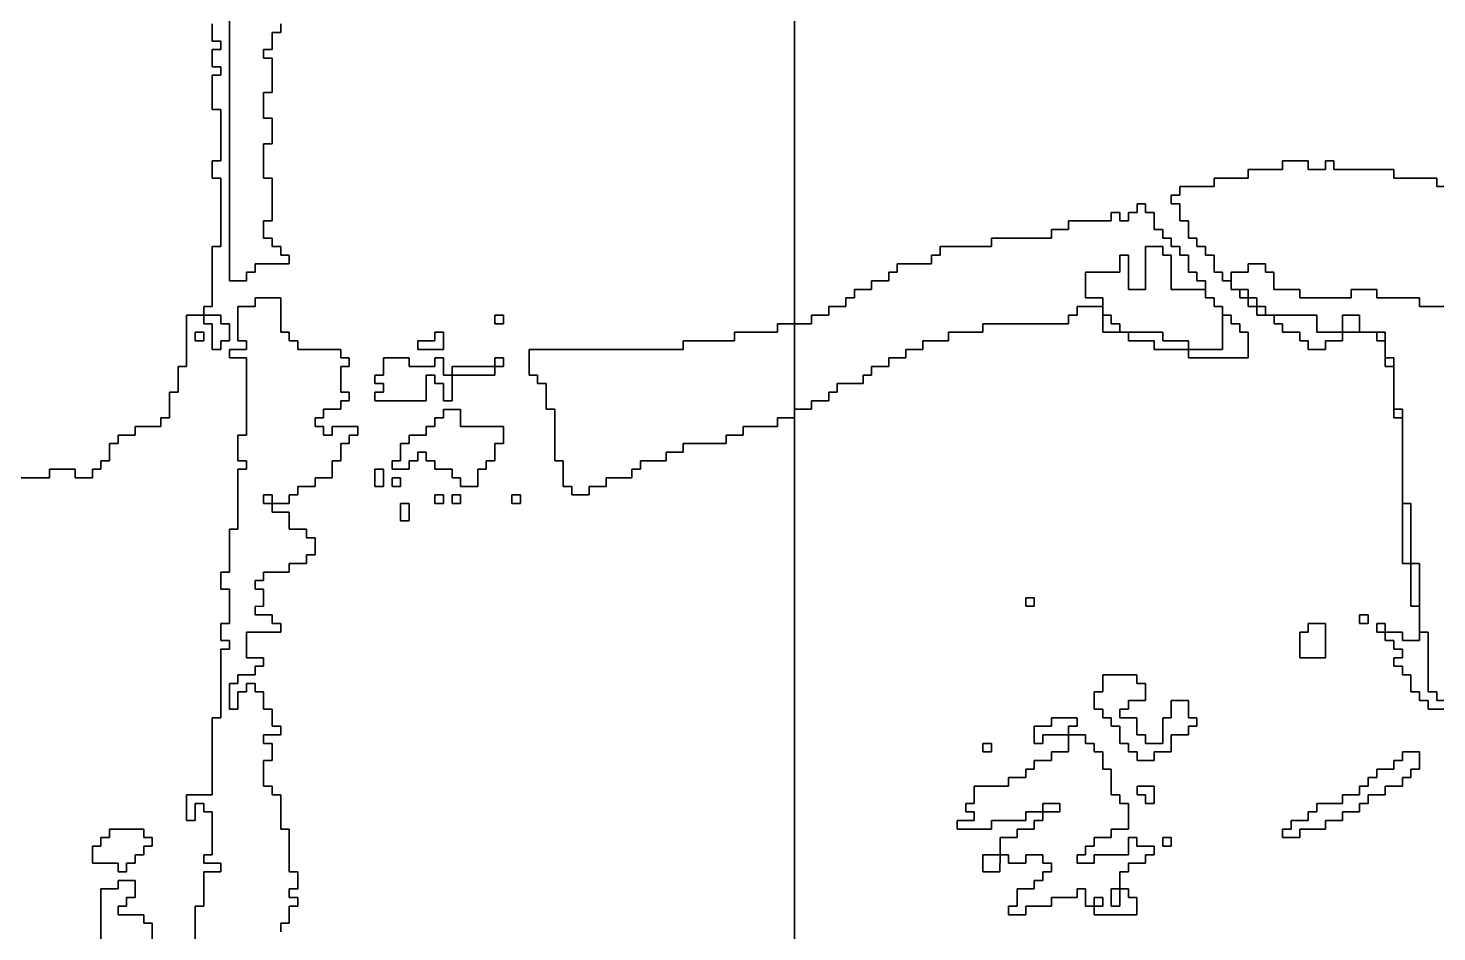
# Model space of a CAD drawing. Header units: metres. Extents: x 553506 to 563855, y 142925 to 150243.
# Drawn here: x 555821 to 556150, y 145394 to 145605 of the extents above; entities that cross this region are included whole.
import ezdxf

# ---------------------------------------------------------------- set-up
doc = ezdxf.new("R2010")
doc.units = ezdxf.units.M
doc.layers.add('C-FLOOD_ZONE_3', color=150, linetype='Continuous')

msp = doc.modelspace()

# ---------------------------------------------------------------- linework, layer by layer
at = {"layer": 'C-FLOOD_ZONE_3'}
for points in [[(556000, 145699.999), (556000, 145548), (556000, 145538), (556000, 145535.999), (555998, 145535.999), (555996.001, 145535.999), (555996.0006, 145533.9994), (555990, 145533.999), (555988, 145533.999), (555986.001, 145533.999), (555986.0006, 145531.9994), (555982, 145531.999), (555980, 145531.999), (555974.001, 145531.999), (555974.0006, 145529.9994), (555968, 145529.999), (555962, 145529.999), (555956, 145529.999), (555952, 145529.999), (555946, 145529.999), (555938.001, 145529.999), (555938.001, 145524.001), (555940.0006, 145524.0006), (555940.001, 145522.001), (555942.0006, 145522.0006), (555942.001, 145516.001), (555944.0006, 145516.0006), (555944.001, 145514), (555944.001, 145508), (555944.001, 145504.001), (555946.0006, 145504.0006), (555946.001, 145502), (555946.001, 145500), (555946.001, 145498.001), (555948.0006, 145498.0006), (555948.001, 145496.001), (555951.999, 145496.001), (555951.9994, 145498.0006), (555955.999, 145498.001), (555955.9994, 145500.0006), (555960, 145500.001), (555961.999, 145500.001), (555961.9994, 145502.0006), (555963.999, 145502.001), (555963.9994, 145504.0006), (555966, 145504.001), (555969.999, 145504.001), (555969.9994, 145506.0006), (555972, 145506.001), (555973.999, 145506.001), (555973.9994, 145508.0006), (555978, 145508.001), (555980, 145508.001), (555983.999, 145508.001), (555983.9994, 145510.0006), (555986, 145510.001), (555987.999, 145510.001), (555987.9994, 145512.0006), (555992, 145512.001), (555995.999, 145512.001), (555995.9994, 145514.0006), (555998, 145514.001), (555999.9998, 145514.0003), (556000, 145511.999), (556000, 145510.001), (556000, 145507.999), (556000, 145504), (556000, 145502.001), (556000, 145499.999), (556000, 145498.001), (556000, 145495.999), (556000, 145482.001), (556000, 145477.999), (556000, 145472.001), (556000, 145469.999), (556000, 145468.001), (556000, 145465.999), (556000, 145421.999), (556000, 145404), (555999.9995, 145379.9995)], [(556000, 145380), (556000, 145400), (556000, 145402), (556000, 145404), (556000, 145421.999), (556000, 145465.999), (556000, 145468.001), (556000, 145469.999), (556000, 145472.001), (556000, 145477.999), (556000, 145482.001), (556000, 145495.999), (556000, 145498.001), (556000, 145499.999), (556000, 145502.001), (556000, 145504), (556000, 145507.999), (556000, 145510.001), (556000, 145511.999), (556000, 145514), (556000, 145516.001), (556002, 145516.001), (556003.999, 145516.001), (556003.9994, 145518.0006), (556006, 145518.001), (556007.999, 145518.001), (556007.9994, 145520.0006), (556009.999, 145520.001), (556009.9994, 145522.0006), (556012, 145522.001), (556014, 145522.001), (556015.999, 145522.001), (556015.9994, 145524.0006), (556017.999, 145524.001), (556017.9994, 145526.0006), (556020, 145526.001), (556021.999, 145526.001), (556021.9994, 145528.0006), (556025.999, 145528.001), (556025.9994, 145530.0006), (556029.999, 145530.001), (556029.9994, 145532.0006), (556032, 145532.001), (556035.999, 145532.001), (556035.9994, 145534.0006), (556040, 145534.001), (556043.999, 145534.001), (556043.9994, 145536.0006), (556048, 145536.001), (556050, 145536.001), (556060, 145536.001), (556063.999, 145536.001), (556063.9994, 145538.0006), (556065.999, 145538.001), (556065.9994, 145540.0006), (556072, 145540.001), (556072, 145536.001), (556072.0003, 145534.0003), (556076.001, 145534), (556078.001, 145534), (556078.001, 145532.001), (556082, 145532.001), (556084.0006, 145532.0006), (556084.001, 145530.001), (556090, 145530.001), (556092.0003, 145530.0003), (556092.001, 145528.001), (556100, 145528.001), (556104, 145528.001), (556105.999, 145528.001), (556105.999, 145533.999), (556103.9994, 145533.9994), (556103.999, 145535.999), (556101.9994, 145535.9994), (556101.999, 145537.999), (556100, 145537.999), (556099.9997, 145539.9997), (556098, 145540), (556097.9997, 145541.9997), (556096, 145542), (556095.9997, 145543.9997), (556095.999, 145545.999), (556093.9994, 145545.9994), (556093.999, 145547.999), (556091.9994, 145547.9994), (556091.999, 145550), (556091.999, 145551.999), (556089.9994, 145551.9994), (556089.999, 145553.999), (556087.9994, 145553.9994), (556087.999, 145555.999), (556085.9994, 145555.9994), (556085.999, 145557.999), (556083.9994, 145557.9994), (556083.999, 145560), (556083.999, 145561.999), (556081.9994, 145561.9994), (556081.999, 145563.999), (556080.001, 145563.999), (556080.0006, 145561.9994), (556078.001, 145561.999), (556078.0006, 145559.9994), (556075.9994, 145559.9994), (556075.999, 145561.999), (556074.001, 145561.999), (556074.0006, 145559.9994), (556064.001, 145559.999), (556064.0006, 145557.9994), (556062, 145557.999), (556060.001, 145557.999), (556060.0006, 145555.9994), (556050, 145555.999), (556046.001, 145555.999), (556046.0006, 145553.9994), (556034.001, 145553.999), (556034.0006, 145551.9994), (556032.001, 145551.999), (556032.0006, 145549.9994), (556024.001, 145549.999), (556024.0006, 145547.9994), (556022.001, 145547.999), (556022.0006, 145545.9994), (556018.001, 145545.999), (556018.0006, 145543.9994), (556014.001, 145543.999), (556014.0006, 145541.9994), (556012.001, 145541.999), (556012.0006, 145539.9994), (556008.001, 145539.999), (556008.0006, 145537.9994), (556006, 145537.999), (556004.001, 145537.999), (556004.0006, 145535.9994), (556000, 145535.999), (556000, 145538), (556000, 145548), (556000, 145699.999)], [(555879.999, 145605.999), (555879.999, 145604.001), (555877.9994, 145604.0006), (555877.999, 145600.001), (555875.9994, 145600.0006), (555875.9994, 145597.9994), (555877.999, 145597.999), (555877.999, 145594), (555877.999, 145590.001), (555875.9994, 145590.0006), (555875.9994, 145583.9994), (555877.999, 145583.999), (555877.999, 145578.001), (555875.9994, 145578.0006), (555875.9994, 145569.9994), (555877.999, 145569.999), (555877.999, 145568), (555877.999, 145566), (555877.999, 145564), (555877.999, 145560.001), (555875.9994, 145560.0006), (555875.9994, 145555.9994), (555877.999, 145555.999), (555877.9994, 145553.9994), (555879.999, 145553.999), (555879.9994, 145551.9994), (555881.999, 145551.999), (555881.999, 145550.001), (555873.9994, 145550.0006), (555873.999, 145548.001), (555871.9994, 145548.0006), (555871.999, 145546.001), (555868.001, 145546.001), (555868.001, 145552), (555868.001, 145594), (555868.001, 145600), (555868.001, 145602), (555868.001, 145604), (555868.001, 145612)], [(555868.001, 145612), (555868.001, 145604), (555868.001, 145602), (555868.001, 145600), (555868.001, 145594), (555868.001, 145552), (555868.001, 145546.001), (555871.999, 145546.001), (555871.9994, 145548.0006), (555873.999, 145548.001), (555873.9994, 145550.0006), (555881.999, 145550.001), (555881.999, 145551.999), (555879.9994, 145551.9994), (555879.999, 145553.999), (555877.9994, 145553.9994), (555877.999, 145555.999), (555875.9994, 145555.9994), (555875.9994, 145560.0006), (555877.999, 145560.001), (555877.999, 145564), (555877.999, 145566), (555877.999, 145568), (555877.999, 145569.999), (555875.9994, 145569.9994), (555875.9994, 145578.0006), (555877.999, 145578.001), (555877.999, 145583.999), (555875.9994, 145583.9994), (555875.9994, 145590.0006), (555877.999, 145590.001), (555877.999, 145594), (555877.999, 145597.999), (555875.9994, 145597.9994), (555875.9994, 145600.0006), (555877.999, 145600.001), (555877.9994, 145604.0006), (555879.999, 145604.001), (555879.999, 145605.999)], [(555863.9994, 145606.0006), (555863.9994, 145601.9994), (555865.999, 145601.999), (555865.999, 145600.001), (555863.9994, 145600.0006), (555863.9994, 145595.9994), (555865.999, 145595.999), (555865.999, 145594.001), (555863.9994, 145594.0006), (555863.999, 145590), (555863.9994, 145585.9994), (555865.999, 145585.999), (555865.999, 145580), (555865.999, 145574.001), (555863.9994, 145574.0006), (555863.9994, 145569.9994), (555865.999, 145569.999), (555865.999, 145554.001), (555863.9994, 145554.0006), (555863.999, 145550), (555863.999, 145542), (555863.999, 145540.001), (555861.9994, 145540.0006), (555862, 145538), (555857.9994, 145538.0006), (555857.999, 145530), (555857.999, 145528), (555857.999, 145526.001), (555855.9994, 145526.0006), (555855.999, 145520.001), (555853.9994, 145520.0006), (555853.999, 145518), (555853.999, 145514.001), (555851.9994, 145514.0006), (555851.999, 145512.001), (555845.9994, 145512.0006), (555845.999, 145510.001), (555841.9994, 145510.0006), (555841.999, 145508.001), (555839.9994, 145508.0006), (555839.999, 145504.001), (555837.9994, 145504.0006), (555837.999, 145502.001), (555835.9994, 145502.0006), (555835.999, 145500.001), (555832.001, 145500.001), (555832.0006, 145502.0006), (555825.9994, 145502.0006), (555825.999, 145500.001), (555817.9994, 145500.0006)], [(555817.9994, 145500.0006), (555825.999, 145500.001), (555825.9994, 145502.0006), (555832.0006, 145502.0006), (555832.001, 145500.001), (555835.999, 145500.001), (555835.9994, 145502.0006), (555837.999, 145502.001), (555837.9994, 145504.0006), (555839.999, 145504.001), (555839.9994, 145508.0006), (555841.999, 145508.001), (555841.9994, 145510.0006), (555845.999, 145510.001), (555845.9994, 145512.0006), (555851.999, 145512.001), (555851.9994, 145514.0006), (555853.999, 145514.001), (555853.999, 145518), (555853.9994, 145520.0006), (555855.999, 145520.001), (555855.9994, 145526.0006), (555857.999, 145526.001), (555857.999, 145528), (555857.999, 145530), (555857.9994, 145538.0006), (555862, 145538), (555861.9994, 145540.0006), (555863.999, 145540.001), (555863.999, 145542), (555863.999, 145550), (555863.9994, 145554.0006), (555865.999, 145554.001), (555865.999, 145569.999), (555863.9994, 145569.9994), (555863.9994, 145574.0006), (555865.999, 145574.001), (555865.999, 145580), (555865.999, 145585.999), (555863.9994, 145585.9994), (555863.999, 145590), (555863.9994, 145594.0006), (555865.999, 145594.001), (555865.999, 145595.999), (555863.9994, 145595.9994), (555863.9994, 145600.0006), (555865.999, 145600.001), (555865.999, 145601.999), (555863.9994, 145601.9994), (555863.9994, 145606.0006)], [(556152, 145540), (556146, 145540), (556146, 145542), (556136, 145542), (556136, 145544), (556130, 145544), (556130, 145542), (556118, 145542), (556118, 145544), (556112, 145544), (556112, 145548), (556110, 145548), (556110, 145550), (556106, 145550), (556106, 145548), (556102, 145548), (556102, 145546.001), (556100.001, 145546.001), (556100.0006, 145548.0006), (556098.001, 145548.001), (556098.001, 145550), (556098.0006, 145552.0006), (556096.001, 145552.001), (556096.0006, 145554.0006), (556094.001, 145554.001), (556094.0006, 145556.0006), (556092.001, 145556.001), (556092.001, 145558), (556092.0006, 145560.0006), (556090.001, 145560.001), (556090.001, 145562), (556090.0006, 145564.0006), (556088.001, 145564.001), (556088.001, 145565.999), (556090.0006, 145565.9994), (556090.001, 145567.999), (556092, 145567.999), (556098.0006, 145567.9994), (556098.001, 145569.999), (556100, 145569.999), (556106.0006, 145569.9994), (556106.001, 145571.999), (556108, 145571.999), (556114.0006, 145571.9994), (556114.001, 145573.999), (556119.999, 145573.999), (556119.9994, 145571.9994), (556124.0006, 145571.9994), (556124.001, 145573.999), (556125.999, 145573.999), (556125.9994, 145571.9994), (556139.999, 145571.999), (556139.9994, 145569.9994), (556146, 145569.999), (556149.999, 145569.999), (556149.9994, 145567.9994), (556157.999, 145567.999)], [(556157.999, 145567.999), (556149.9994, 145567.9994), (556149.999, 145569.999), (556146, 145569.999), (556139.9994, 145569.9994), (556139.999, 145571.999), (556125.9994, 145571.9994), (556125.999, 145573.999), (556124.001, 145573.999), (556124.0006, 145571.9994), (556119.9994, 145571.9994), (556119.999, 145573.999), (556114.001, 145573.999), (556114.0006, 145571.9994), (556108, 145571.999), (556106.001, 145571.999), (556106.0006, 145569.9994), (556100, 145569.999), (556098.001, 145569.999), (556098.0006, 145567.9994), (556092, 145567.999), (556090.001, 145567.999), (556090.0006, 145565.9994), (556088.001, 145565.999), (556088.001, 145564.001), (556090.0006, 145564.0006), (556090.001, 145562), (556090.001, 145560.001), (556092.0006, 145560.0006), (556092.001, 145558), (556092.001, 145556.001), (556094.0006, 145556.0006), (556094.001, 145554.001), (556096.0006, 145554.0006), (556096.001, 145552.001), (556098.0006, 145552.0006), (556098.001, 145550), (556098.001, 145548.001), (556100.0006, 145548.0006), (556100.001, 145546.001), (556102, 145546.001), (556102.0003, 145544.0003), (556104.001, 145544), (556104.001, 145542.001), (556106.0003, 145542.0003), (556106.001, 145540.001), (556108.0003, 145540.0003), (556108.001, 145538.001), (556110.0003, 145538.0003), (556112.001, 145538), (556112.001, 145536.001), (556114.0006, 145536.0006), (556114.001, 145534.001), (556116, 145534.001), (556118.0006, 145534.0006), (556118.001, 145532.001), (556120.0006, 145532.0006), (556120.001, 145530.001), (556122, 145530.001), (556123.999, 145530.001), (556123.9994, 145532.0006), (556126, 145532.001), (556127.999, 145532.001), (556127.9997, 145534.0003), (556132, 145534.0005), (556136.001, 145534), (556136.001, 145532.001), (556138, 145532.0005), (556138.0005, 145528), (556138.001, 145526.001), (556140, 145526.001), (556140, 145524.001), (556140, 145520), (556140, 145516.001), (556140.0005, 145514), (556142, 145514), (556142, 145508.001), (556142, 145505.999), (556142, 145504.0005), (556142, 145502), (556142, 145496), (556142, 145494), (556142.0005, 145480), (556144.0005, 145480), (556144.001, 145470.001), (556146, 145470.001), (556146.0005, 145464), (556146.0006, 145461.9994), (556141.9994, 145461.9994), (556141.999, 145463.999), (556138, 145464), (556138.001, 145462.001), (556140.0006, 145462.0006), (556140.001, 145460.001), (556142.0006, 145460.0006), (556142.0006, 145457.9994), (556140.001, 145457.999), (556140.001, 145456.001), (556142.0006, 145456.0006), (556142.001, 145454.001), (556144.0006, 145454.0006), (556144.001, 145452), (556144.001, 145450.001), (556146.0006, 145450.0006), (556146.001, 145448.001), (556148.0006, 145448.0006), (556148.001, 145446.001), (556150, 145446.001), (556155.999, 145446.001)], [(556155.9994, 145448.0006), (556150, 145448), (556150, 145450), (556148, 145450), (556148, 145464), (556146.001, 145464), (556146.0006, 145470.0006), (556146, 145480), (556144.001, 145480), (556144.001, 145486), (556144.001, 145490), (556144.001, 145492), (556144.0006, 145494.0006), (556142.001, 145494.001), (556142.001, 145496), (556142.001, 145502), (556142.001, 145504), (556142.001, 145506), (556142.001, 145508), (556142.0006, 145516.0006), (556140.001, 145516.001), (556140.001, 145520), (556140.001, 145524), (556140.0006, 145526.0006), (556140, 145528), (556138.001, 145528), (556138.0006, 145532.0006), (556138, 145534), (556136.0006, 145534.0006), (556132, 145534.001), (556132, 145538), (556128, 145538), (556127.9994, 145534.0006), (556122, 145534), (556122, 145538), (556118, 145538), (556112.0006, 145538.0006), (556110, 145538.001), (556110, 145540), (556108.0006, 145540.0006), (556108, 145542), (556106.0006, 145542.0006), (556106, 145544), (556104.0006, 145544.0006), (556102.001, 145544.001), (556102.0006, 145546.0006), (556102.0006, 145546.0006), (556102, 145548), (556106, 145548), (556106, 145550), (556110, 145550), (556110, 145548), (556112, 145548), (556112, 145544), (556118, 145544), (556118, 145542), (556130, 145542), (556130, 145544), (556136, 145544), (556136, 145542), (556146, 145542), (556146, 145540), (556152, 145540)], [(555860.0006, 145391.9994), (555860.001, 145399.999), (555862.0006, 145399.9994), (555862.001, 145402), (555862.001, 145407.999), (555866.0006, 145407.9994), (555866.0006, 145410.0006), (555862.001, 145410.001), (555862.001, 145411.999), (555864.0006, 145411.9994), (555864.0006, 145422.0006), (555862.001, 145422.001), (555862.0006, 145424.0006), (555859.9994, 145424.0006), (555859.999, 145420.001), (555858.001, 145420.001), (555858.001, 145425.999), (555864.0006, 145425.9994), (555864.001, 145438), (555864.001, 145443.999), (555866.0006, 145443.9994), (555866.001, 145456), (555866.001, 145459.999), (555868.0006, 145459.9994), (555868.0006, 145462.0006), (555866.001, 145462.001), (555866.001, 145465.999), (555868.0006, 145465.9994), (555868.0006, 145474.0006), (555866.001, 145474.001), (555866.001, 145476), (555866.001, 145477.999), (555868.0006, 145477.9994), (555868.001, 145480), (555868.001, 145484), (555868.001, 145487.999), (555870.0006, 145487.9994), (555870.001, 145492), (555870.001, 145494), (555870.001, 145498), (555870.001, 145501.999), (555872.0006, 145501.9994), (555872.0006, 145504.0006), (555870.001, 145504.001), (555870.001, 145508), (555870.001, 145509.999), (555872.0006, 145509.9994), (555872.001, 145514), (555872.0006, 145528.0006), (555868.001, 145528.001), (555868.001, 145529.999), (555872.0006, 145529.9994), (555872.0006, 145532.0006), (555870.001, 145532.001), (555870.001, 145538), (555870.001, 145539.999), (555872, 145539.999), (555874.0006, 145539.9994), (555874.001, 145541.999), (555879.999, 145541.999), (555879.999, 145540), (555879.9994, 145533.9994), (555881.999, 145533.999), (555881.9994, 145531.9994), (555883.999, 145531.999), (555883.9994, 145529.9994), (555893.999, 145529.999), (555893.9994, 145527.9994), (555895.999, 145527.999), (555895.999, 145526.001), (555893.9994, 145526.0006), (555893.9994, 145519.9994), (555895.999, 145519.999), (555895.999, 145518.001), (555893.9994, 145518.0006), (555893.999, 145516.001), (555889.9994, 145516.0006), (555889.999, 145514.001), (555887.9994, 145514.0006), (555887.9994, 145511.9994), (555889.999, 145511.999), (555889.9994, 145509.9994), (555892.0006, 145509.9994), (555892.001, 145511.999), (555897.999, 145511.999), (555897.999, 145510.001), (555895.9994, 145510.0006), (555895.999, 145508.001), (555893.9994, 145508.0006), (555893.999, 145504.001), (555891.9994, 145504.0006), (555891.999, 145500.001), (555887.9994, 145500.0006), (555887.999, 145498.001), (555886, 145498.001), (555883.9994, 145498.0006), (555883.999, 145496.001), (555881.9994, 145496.0006), (555881.999, 145494.001), (555880, 145494.001), (555878, 145494), (555877.9994, 145491.9994), (555881.999, 145491.999), (555881.9994, 145487.9994), (555885.999, 145487.999), (555885.9994, 145485.9994), (555887.999, 145485.999), (555887.999, 145482.001), (555885.9994, 145482.0006), (555885.999, 145480.001), (555881.9994, 145480.0006), (555881.999, 145478.001), (555878, 145478.001), (555875.9994, 145478.0006), (555875.999, 145476.001), (555873.9994, 145476.0006), (555873.9994, 145473.9994), (555875.999, 145473.999), (555875.999, 145470.001), (555873.9994, 145470.0006), (555873.9994, 145467.9994), (555877.999, 145467.999), (555877.9994, 145465.9994), (555879.999, 145465.999), (555879.999, 145464.001), (555878, 145464.001), (555871.9994, 145464.0006), (555871.9994, 145457.9994), (555875.999, 145457.999), (555875.999, 145456.001), (555873.9994, 145456.0006), (555873.999, 145454.001), (555869.9994, 145454.0006), (555869.999, 145452.001), (555867.9994, 145452.0006), (555867.9994, 145445.9994), (555870.0006, 145445.9994), (555870.001, 145449.999), (555872.0006, 145449.9994), (555872.001, 145451.999), (555873.999, 145451.999), (555873.9994, 145449.9994), (555875.999, 145449.999), (555875.9994, 145445.9994), (555877.999, 145445.999), (555877.9994, 145441.9994), (555879.999, 145441.999), (555879.999, 145440.001), (555875.9994, 145440.0006), (555875.9994, 145437.9994), (555877.999, 145437.999), (555877.999, 145434.001), (555875.9994, 145434.0006), (555875.9994, 145427.9994), (555877.999, 145427.999), (555877.9994, 145425.9994), (555879.999, 145425.999), (555879.9994, 145417.9994), (555881.999, 145417.999), (555881.9994, 145407.9994), (555883.999, 145407.999), (555883.999, 145404.001), (555881.9994, 145404.0006), (555881.9994, 145401.9994), (555883.999, 145401.999), (555883.999, 145400.001), (555881.9994, 145400.0006), (555881.999, 145396.001), (555879.9994, 145396.0006), (555879.9994, 145393.9994)], [(555879.9994, 145393.9994), (555879.9994, 145396.0006), (555881.999, 145396.001), (555881.9994, 145400.0006), (555883.999, 145400.001), (555883.999, 145401.999), (555881.9994, 145401.9994), (555881.9994, 145404.0006), (555883.999, 145404.001), (555883.999, 145407.999), (555881.9994, 145407.9994), (555881.999, 145417.999), (555879.9994, 145417.9994), (555879.999, 145425.999), (555877.9994, 145425.9994), (555877.999, 145427.999), (555875.9994, 145427.9994), (555875.9994, 145434.0006), (555877.999, 145434.001), (555877.999, 145437.999), (555875.9994, 145437.9994), (555875.9994, 145440.0006), (555879.999, 145440.001), (555879.999, 145441.999), (555877.9994, 145441.9994), (555877.999, 145445.999), (555875.9994, 145445.9994), (555875.999, 145449.999), (555873.9994, 145449.9994), (555873.999, 145451.999), (555872.001, 145451.999), (555872.0006, 145449.9994), (555870.001, 145449.999), (555870.0006, 145445.9994), (555867.9994, 145445.9994), (555867.9994, 145452.0006), (555869.999, 145452.001), (555869.9994, 145454.0006), (555873.999, 145454.001), (555873.9994, 145456.0006), (555875.999, 145456.001), (555875.999, 145457.999), (555871.9994, 145457.9994), (555871.9994, 145464.0006), (555878, 145464.001), (555879.999, 145464.001), (555879.999, 145465.999), (555877.9994, 145465.9994), (555877.999, 145467.999), (555873.9994, 145467.9994), (555873.9994, 145470.0006), (555875.999, 145470.001), (555875.999, 145473.999), (555873.9994, 145473.9994), (555873.9994, 145476.0006), (555875.999, 145476.001), (555875.9994, 145478.0006), (555878, 145478.001), (555881.999, 145478.001), (555881.9994, 145480.0006), (555885.999, 145480.001), (555885.9994, 145482.0006), (555887.999, 145482.001), (555887.999, 145485.999), (555885.9994, 145485.9994), (555885.999, 145487.999), (555881.9994, 145487.9994), (555881.999, 145491.999), (555877.9994, 145491.9994), (555878, 145494), (555880, 145494.001), (555881.999, 145494.001), (555881.9994, 145496.0006), (555883.999, 145496.001), (555883.9994, 145498.0006), (555886, 145498.001), (555887.999, 145498.001), (555887.9994, 145500.0006), (555891.999, 145500.001), (555891.9994, 145504.0006), (555893.999, 145504.001), (555893.9994, 145508.0006), (555895.999, 145508.001), (555895.9994, 145510.0006), (555897.999, 145510.001), (555897.999, 145511.999), (555892.001, 145511.999), (555892.0006, 145509.9994), (555889.9994, 145509.9994), (555889.999, 145511.999), (555887.9994, 145511.9994), (555887.9994, 145514.0006), (555889.999, 145514.001), (555889.9994, 145516.0006), (555893.999, 145516.001), (555893.9994, 145518.0006), (555895.999, 145518.001), (555895.999, 145519.999), (555893.9994, 145519.9994), (555893.9994, 145526.0006), (555895.999, 145526.001), (555895.999, 145527.999), (555893.9994, 145527.9994), (555893.999, 145529.999), (555883.9994, 145529.9994), (555883.999, 145531.999), (555881.9994, 145531.9994), (555881.999, 145533.999), (555879.9994, 145533.9994), (555879.999, 145540), (555879.999, 145541.999), (555874.001, 145541.999), (555874.0006, 145539.9994), (555872, 145539.999), (555870.001, 145539.999), (555870.001, 145538), (555870.001, 145532.001), (555872.0006, 145532.0006), (555872.0006, 145529.9994), (555868.001, 145529.999), (555868.001, 145528.001), (555872.0006, 145528.0006), (555872.001, 145514), (555872.0006, 145509.9994), (555870.001, 145509.999), (555870.001, 145508), (555870.001, 145504.001), (555872.0006, 145504.0006), (555872.0006, 145501.9994), (555870.001, 145501.999), (555870.001, 145498), (555870.001, 145494), (555870.001, 145492), (555870.0006, 145487.9994), (555868.001, 145487.999), (555868.001, 145484), (555868.001, 145480), (555868.0006, 145477.9994), (555866.001, 145477.999), (555866.001, 145476), (555866.001, 145474.001), (555868.0006, 145474.0006), (555868.0006, 145465.9994), (555866.001, 145465.999), (555866.001, 145462.001), (555868.0006, 145462.0006), (555868.0006, 145459.9994), (555866.001, 145459.999), (555866.001, 145456), (555866.0006, 145443.9994), (555864.001, 145443.999), (555864.001, 145438), (555864.0006, 145425.9994), (555858.001, 145425.999), (555858.001, 145420.001), (555859.999, 145420.001), (555859.9994, 145424.0006), (555862.0006, 145424.0006), (555862.001, 145422.001), (555864.0006, 145422.0006), (555864.0006, 145411.9994), (555862.001, 145411.999), (555862.001, 145410.001), (555866.0006, 145410.0006), (555866.0006, 145407.9994), (555862.001, 145407.999), (555862.001, 145402), (555862.0006, 145399.9994), (555860.001, 145399.999), (555860.0006, 145391.9994)], [(556155.999, 145446.001), (556150, 145446.001), (556148.001, 145446.001), (556148.0006, 145448.0006), (556146.001, 145448.001), (556146.0006, 145450.0006), (556146.0006, 145450.0006), (556144.001, 145450.001), (556144.001, 145452), (556144.0006, 145454.0006), (556142.001, 145454.001), (556142.0006, 145456.0006), (556140.001, 145456.001), (556140.001, 145457.999), (556142.0006, 145457.9994), (556142.0006, 145460.0006), (556140.001, 145460.001), (556140.0006, 145462.0006), (556138.001, 145462.001), (556138, 145464), (556141.999, 145463.999), (556141.9994, 145461.9994), (556146.0006, 145461.9994), (556146.001, 145464), (556148, 145464), (556148, 145450), (556150, 145450), (556150, 145448), (556155.999, 145448)], [(555838.001, 145392.001), (555838.001, 145394), (555838.001, 145398), (555838.001, 145403.999), (555842.0006, 145403.9994), (555842.001, 145405.999), (555845.999, 145405.999), (555845.999, 145402.001), (555843.9994, 145402.0006), (555843.999, 145400.001), (555841.9994, 145400.0006), (555841.9994, 145397.9994), (555846, 145397.999), (555847.999, 145397.999), (555847.9994, 145395.9994), (555849.999, 145395.999), (555849.999, 145394), (555849.9994, 145391.9994)], [(555849.9994, 145391.9994), (555849.999, 145394), (555849.999, 145395.999), (555847.9994, 145395.9994), (555847.999, 145397.999), (555846, 145397.999), (555841.9994, 145397.9994), (555841.9994, 145400.0006), (555843.999, 145400.001), (555843.9994, 145402.0006), (555845.999, 145402.001), (555845.999, 145405.999), (555842.001, 145405.999), (555842.0006, 145403.9994), (555838.001, 145403.999), (555838.001, 145398), (555838.001, 145394), (555838.001, 145392.001)]]:
    msp.add_lwpolyline(points, dxfattribs=at)
for points in [[(556004.001, 145537.999), (556006, 145537.999), (556008.0006, 145537.9994), (556008.001, 145539.999), (556012.0006, 145539.9994), (556012.001, 145541.999), (556014.0006, 145541.9994), (556014.001, 145543.999), (556018.0006, 145543.9994), (556018.001, 145545.999), (556022.0006, 145545.9994), (556022.001, 145547.999), (556024.0006, 145547.9994), (556024.001, 145549.999), (556032.0006, 145549.9994), (556032.001, 145551.999), (556034.0006, 145551.9994), (556034.001, 145553.999), (556046.0006, 145553.9994), (556046.001, 145555.999), (556050, 145555.999), (556060.0006, 145555.9994), (556060.001, 145557.999), (556062, 145557.999), (556064.0006, 145557.9994), (556064.001, 145559.999), (556074.0006, 145559.9994), (556074.001, 145561.999), (556075.999, 145561.999), (556075.9994, 145559.9994), (556078.0006, 145559.9994), (556078.001, 145561.999), (556080.0006, 145561.9994), (556080.001, 145563.999), (556081.999, 145563.999), (556081.9994, 145561.9994), (556083.999, 145561.999), (556083.999, 145560), (556083.9994, 145557.9994), (556085.999, 145557.999), (556085.9994, 145555.9994), (556087.999, 145555.999), (556087.9994, 145553.9994), (556089.999, 145553.999), (556089.9994, 145551.9994), (556091.999, 145551.999), (556091.999, 145550), (556091.9994, 145547.9994), (556093.999, 145547.999), (556093.9994, 145545.9994), (556095.999, 145545.999), (556095.999, 145544), (556090, 145544), (556088, 145544), (556088, 145548), (556088, 145552), (556086, 145552), (556086, 145554), (556084, 145554), (556082, 145554), (556082, 145544), (556078, 145544), (556078, 145552), (556076, 145552), (556076, 145548), (556068, 145548), (556068, 145542), (556072, 145542), (556072, 145540.001), (556065.9994, 145540.0006), (556065.999, 145538.001), (556063.9994, 145538.0006), (556063.999, 145536.001), (556060, 145536.001), (556050, 145536.001), (556048, 145536.001), (556043.9994, 145536.0006), (556043.999, 145534.001), (556040, 145534.001), (556035.9994, 145534.0006), (556035.999, 145532.001), (556032, 145532.001), (556029.9994, 145532.0006), (556029.999, 145530.001), (556025.9994, 145530.0006), (556025.999, 145528.001), (556021.9994, 145528.0006), (556021.999, 145526.001), (556020, 145526.001), (556017.9994, 145526.0006), (556017.999, 145524.001), (556015.9994, 145524.0006), (556015.999, 145522.001), (556014, 145522.001), (556012, 145522.001), (556009.9994, 145522.0006), (556009.999, 145520.001), (556007.9994, 145520.0006), (556007.999, 145518.001), (556006, 145518.001), (556003.9994, 145518.0006), (556003.999, 145516.001), (556002, 145516.001), (556000, 145516.001), (556000, 145518), (556000, 145534), (556000, 145535.999), (556004.0006, 145535.9994), (556004.001, 145537.999)], [(556086, 145532), (556086, 145534), (556078.0006, 145534.0006), (556076.001, 145534.001), (556076.0006, 145536.0006), (556074.001, 145536.001), (556074.0006, 145538.0006), (556072.001, 145538.001), (556072.0006, 145540.0006), (556072, 145542), (556068, 145542), (556068, 145548), (556076, 145548), (556076, 145552), (556078, 145552), (556078, 145544), (556082, 145544), (556082, 145554), (556084, 145554), (556086, 145554), (556086, 145552), (556088, 145552), (556088, 145548), (556088, 145544), (556090, 145544), (556095.999, 145544), (556095.9994, 145541.9994), (556097.999, 145541.999), (556097.9994, 145539.9994), (556099.999, 145539.999), (556099.9994, 145537.9994), (556100, 145530), (556092.0006, 145530.0006), (556092, 145532), (556086, 145532)], [(556106, 145544), (556106.0005, 145542.0005), (556104.001, 145542.001), (556104.001, 145544), (556106, 145544)], [(556108, 145542), (556108.0005, 145540.0005), (556106.001, 145540.001), (556106.0005, 145542.0005), (556108, 145542)], [(556108.001, 145538.001), (556108.0005, 145540.0005), (556110, 145540), (556110, 145538.001), (556108.001, 145538.001)], [(555862, 145538), (555864, 145537.999), (555865.999, 145537.999), (555865.9994, 145535.9994), (555867.999, 145535.999), (555867.999, 145532.001), (555865.9994, 145532.0006), (555865.999, 145530.001), (555864.001, 145530.001), (555864.0006, 145536.0006), (555862.001, 145536.001), (555862, 145538)], [(555862.001, 145536.001), (555864.0006, 145536.0006), (555864.001, 145530.001), (555865.999, 145530.001), (555865.9994, 145532.0006), (555867.999, 145532.001), (555867.999, 145535.999), (555865.9994, 145535.9994), (555865.999, 145537.999), (555864, 145537.999), (555862, 145538), (555862.001, 145536.001)], [(555931.999, 145536.001), (555930.001, 145536.001), (555930.001, 145537.999), (555931.999, 145537.999), (555931.999, 145536.001)], [(555930.001, 145537.999), (555930.001, 145536.001), (555931.999, 145536.001), (555931.999, 145537.999), (555930.001, 145537.999)], [(555944.001, 145508), (555944.001, 145514), (555944.0006, 145516.0006), (555942.001, 145516.001), (555942.0006, 145522.0006), (555940.001, 145522.001), (555940.0006, 145524.0006), (555938.001, 145524.001), (555938.001, 145529.999), (555946, 145529.999), (555952, 145529.999), (555956, 145529.999), (555962, 145529.999), (555968, 145529.999), (555974.0006, 145529.9994), (555974.001, 145531.999), (555980, 145531.999), (555982, 145531.999), (555986.0006, 145531.9994), (555986.001, 145533.999), (555988, 145533.999), (555990, 145533.999), (555996.0006, 145533.9994), (555996.001, 145535.999), (555998, 145535.999), (556000, 145535.999), (556000, 145534), (555999.9994, 145516.0006), (555999.999, 145514.001), (555998, 145514.001), (555995.9994, 145514.0006), (555995.999, 145512.001), (555992, 145512.001), (555987.9994, 145512.0006), (555987.999, 145510.001), (555986, 145510.001), (555983.9994, 145510.0006), (555983.999, 145508.001), (555980, 145508.001), (555978, 145508.001), (555973.9994, 145508.0006), (555973.999, 145506.001), (555972, 145506.001), (555969.9994, 145506.0006), (555969.999, 145504.001), (555966, 145504.001), (555963.9994, 145504.0006), (555963.999, 145502.001), (555961.9994, 145502.0006), (555961.999, 145500.001), (555960, 145500.001), (555955.9994, 145500.0006), (555955.999, 145498.001), (555951.9994, 145498.0006), (555951.999, 145496.001), (555948.001, 145496.001), (555948.0006, 145498.0006), (555946.001, 145498.001), (555946.001, 145500), (555946.001, 145502), (555946.0006, 145504.0006), (555944.001, 145504.001), (555944.001, 145508)], [(556072.0007, 145538.001), (556074.0006, 145538.0006), (556074.001, 145536.001), (556076.0006, 145536.0006), (556076.001, 145534.0005), (556072.0003, 145534.0003), (556072, 145536.001), (556072.0007, 145538.001)], [(556101.999, 145537.999), (556101.9994, 145535.9994), (556103.999, 145535.999), (556103.9994, 145533.9994), (556105.999, 145533.999), (556105.999, 145528.001), (556104, 145528.001), (556100, 145528.001), (556092.001, 145528.001), (556092.0005, 145530.0005), (556100, 145530), (556100, 145537.999), (556101.999, 145537.999)], [(556114.001, 145534.001), (556114.0006, 145536.0006), (556112.001, 145536.001), (556112.001, 145538), (556118, 145538), (556122, 145538), (556122, 145534), (556127.9995, 145534.0005), (556127.999, 145532.001), (556126, 145532.001), (556123.9994, 145532.0006), (556123.999, 145530.001), (556122, 145530.001), (556120.001, 145530.001), (556120.0006, 145532.0006), (556118.001, 145532.001), (556118.0006, 145534.0006), (556116, 145534.001), (556114.001, 145534.001)], [(556128, 145538), (556132, 145538), (556132, 145534.001), (556127.9995, 145534.0005), (556128, 145538)], [(555860.001, 145532.001), (555860.001, 145533.999), (555861.999, 145533.999), (555861.999, 145532.001), (555860.001, 145532.001)], [(555860.001, 145533.999), (555860.001, 145532.001), (555861.999, 145532.001), (555861.999, 145533.999), (555860.001, 145533.999)], [(555916.0006, 145531.9994), (555916.001, 145533.999), (555917.999, 145533.999), (555917.999, 145530.001), (555912.001, 145530.001), (555912.001, 145531.999), (555914, 145531.999), (555916.0006, 145531.9994)], [(555912.001, 145531.999), (555912.001, 145530.001), (555917.999, 145530.001), (555917.999, 145533.999), (555916.001, 145533.999), (555916.0006, 145531.9994), (555914, 145531.999), (555912.001, 145531.999)], [(556078.001, 145532.001), (556078.001, 145534), (556086, 145534), (556086, 145532), (556092, 145532), (556092.0005, 145530.0005), (556090, 145530.001), (556084.001, 145530.001), (556084.0006, 145532.0006), (556082, 145532.001), (556078.001, 145532.001)], [(556138, 145534), (556138, 145532.001), (556136.001, 145532.001), (556136.001, 145534), (556138, 145534)], [(555909.9994, 145525.9994), (555916.0006, 145525.9994), (555916.001, 145527.999), (555917.999, 145527.999), (555917.9994, 145523.9994), (555920, 145524), (555919.999, 145518.001), (555918.001, 145518.001), (555918.0006, 145522.0006), (555916.001, 145522.001), (555916.0006, 145524.0006), (555913.9994, 145524.0006), (555913.999, 145518.001), (555902.001, 145518.001), (555902.001, 145519.999), (555904.0006, 145519.9994), (555904.0006, 145522.0006), (555902.001, 145522.001), (555902.001, 145523.999), (555904.0006, 145523.9994), (555904.001, 145527.999), (555906, 145527.999), (555908, 145527.999), (555909.999, 145527.999), (555909.9994, 145525.9994)], [(555917.9994, 145523.9994), (555917.999, 145527.999), (555916.001, 145527.999), (555916.0006, 145525.9994), (555909.9994, 145525.9994), (555909.999, 145527.999), (555908, 145527.999), (555906, 145527.999), (555904.001, 145527.999), (555904.0006, 145523.9994), (555902.001, 145523.999), (555902.001, 145522.001), (555904.0006, 145522.0006), (555904.0006, 145519.9994), (555902.001, 145519.999), (555902.001, 145518.001), (555913.999, 145518.001), (555913.9994, 145524.0006), (555916.0006, 145524.0006), (555916.001, 145522.001), (555918.0006, 145522.0006), (555918.001, 145518.001), (555919.999, 145518.001), (555920, 145524), (555917.9994, 145523.9994)], [(555930, 145526), (555929.999, 145524.001), (555920, 145524), (555920.001, 145525.999), (555930, 145526)], [(555920.001, 145525.999), (555920, 145524), (555929.999, 145524.001), (555930, 145526), (555920.001, 145525.999)], [(555930, 145526), (555930.001, 145527.999), (555931.999, 145527.999), (555931.999, 145526.001), (555930, 145526)], [(555930.001, 145527.999), (555930, 145526), (555931.999, 145526.001), (555931.999, 145527.999), (555930.001, 145527.999)], [(556140, 145526.001), (556138.001, 145526.001), (556138.001, 145528), (556140, 145528), (556140, 145526.001)], [(555921.999, 145515.999), (555921.9994, 145511.9994), (555931.999, 145511.999), (555931.999, 145508.001), (555929.9994, 145508.0006), (555929.999, 145504.001), (555927.9994, 145504.0006), (555927.999, 145502.001), (555925.9994, 145502.0006), (555925.999, 145498.001), (555922.001, 145498.001), (555922.0006, 145500.0006), (555920.001, 145500.001), (555920.0006, 145502.0006), (555916.001, 145502.001), (555916.0006, 145504.0006), (555914.001, 145504.001), (555914.0006, 145506.0006), (555911.9994, 145506.0006), (555911.999, 145504.001), (555909.9994, 145504.0006), (555909.999, 145502.001), (555906.001, 145502.001), (555906.001, 145503.999), (555908.0006, 145503.9994), (555908.001, 145507.999), (555910.0006, 145507.9994), (555910.001, 145509.999), (555914.0006, 145509.9994), (555914.001, 145511.999), (555916.0006, 145511.9994), (555916.001, 145513.999), (555918.0006, 145513.9994), (555918.001, 145515.999), (555921.999, 145515.999)], [(555914.0006, 145509.9994), (555910.001, 145509.999), (555910.0006, 145507.9994), (555908.001, 145507.999), (555908.0006, 145503.9994), (555906.001, 145503.999), (555906.001, 145502.001), (555909.999, 145502.001), (555909.9994, 145504.0006), (555911.999, 145504.001), (555911.9994, 145506.0006), (555914.0006, 145506.0006), (555914.001, 145504.001), (555916.0006, 145504.0006), (555916.001, 145502.001), (555920.0006, 145502.0006), (555920.001, 145500.001), (555922.0006, 145500.0006), (555922.001, 145498.001), (555925.999, 145498.001), (555925.9994, 145502.0006), (555927.999, 145502.001), (555927.9994, 145504.0006), (555929.999, 145504.001), (555929.9994, 145508.0006), (555931.999, 145508.001), (555931.999, 145511.999), (555921.9994, 145511.9994), (555921.999, 145515.999), (555918.001, 145515.999), (555918.0006, 145513.9994), (555916.001, 145513.999), (555916.0006, 145511.9994), (555914.001, 145511.999), (555914.0006, 145509.9994)], [(556140.0005, 145516.001), (556142.0006, 145516.0006), (556142.0003, 145514), (556140.0005, 145514), (556140.0005, 145516.001)], [(555902.001, 145501.999), (555903.999, 145501.999), (555903.999, 145498.001), (555902.001, 145498.001), (555902.001, 145501.999)], [(555902.001, 145501.999), (555902.001, 145498.001), (555903.999, 145498.001), (555903.999, 145501.999), (555902.001, 145501.999)], [(555906.001, 145499.999), (555907.999, 145499.999), (555907.999, 145498.001), (555906.001, 145498.001), (555906.001, 145499.999)], [(555906.001, 145499.999), (555906.001, 145498.001), (555907.999, 145498.001), (555907.999, 145499.999), (555906.001, 145499.999)], [(555878.0006, 145496.0006), (555875.9994, 145496.0006), (555875.9994, 145493.9994), (555878, 145494), (555878.0006, 145496.0006)], [(555878.0006, 145496.0006), (555878, 145494), (555875.9994, 145493.9994), (555875.9994, 145496.0006), (555878.0006, 145496.0006)], [(555916.001, 145495.999), (555917.999, 145495.999), (555917.999, 145494.001), (555916.001, 145494.001), (555916.001, 145495.999)], [(555916.001, 145495.999), (555916.001, 145494.001), (555917.999, 145494.001), (555917.999, 145495.999), (555916.001, 145495.999)], [(555920.001, 145495.999), (555921.999, 145495.999), (555921.999, 145494.001), (555920.001, 145494.001), (555920.001, 145495.999)], [(555920.001, 145495.999), (555920.001, 145494.001), (555921.999, 145494.001), (555921.999, 145495.999), (555920.001, 145495.999)], [(555934.001, 145495.999), (555935.999, 145495.999), (555935.999, 145494.001), (555934.001, 145494.001), (555934.001, 145495.999)], [(555934.001, 145495.999), (555934.001, 145494.001), (555935.999, 145494.001), (555935.999, 145495.999), (555934.001, 145495.999)], [(555908.001, 145493.999), (555909.999, 145493.999), (555909.999, 145490.001), (555908.001, 145490.001), (555908.001, 145493.999)], [(555908.001, 145493.999), (555908.001, 145490.001), (555909.999, 145490.001), (555909.999, 145493.999), (555908.001, 145493.999)], [(556144.0006, 145494.0006), (556144.001, 145492), (556144.001, 145490), (556144.001, 145486), (556144.0005, 145480), (556142.0005, 145480), (556142.0003, 145494.0003), (556144.0006, 145494.0006)], [(556144.001, 145470.001), (556144.001, 145480), (556146, 145480), (556146, 145470.001), (556144.001, 145470.001)], [(556054.001, 145471.999), (556055.999, 145471.999), (556055.999, 145470.001), (556054.001, 145470.001), (556054.001, 145471.999)], [(556055.999, 145471.999), (556054.001, 145471.999), (556054.001, 145470.001), (556055.999, 145470.001), (556055.999, 145471.999)], [(556133.999, 145467.999), (556133.999, 145466.001), (556132.001, 145466.001), (556132.001, 145467.999), (556133.999, 145467.999)], [(556133.999, 145467.999), (556132.001, 145467.999), (556132.001, 145466.001), (556133.999, 145466.001), (556133.999, 145467.999)], [(556123.999, 145465.999), (556123.999, 145464), (556123.999, 145458.001), (556118.001, 145458.001), (556118.001, 145463.999), (556120.0006, 145463.9994), (556120.001, 145465.999), (556123.999, 145465.999)], [(556118.001, 145458.001), (556123.999, 145458.001), (556123.999, 145464), (556123.999, 145465.999), (556120.001, 145465.999), (556120.0006, 145463.9994), (556118.001, 145463.999), (556118.001, 145458.001)], [(556138, 145464), (556136.001, 145464.001), (556136.001, 145465.999), (556137.999, 145465.999), (556138, 145464)], [(556137.999, 145465.999), (556136.001, 145465.999), (556136.001, 145464.001), (556138, 145464), (556137.999, 145465.999)], [(556079.9994, 145439.9994), (556081.999, 145439.999), (556081.9994, 145437.9994), (556084, 145437.999), (556086.0006, 145437.9994), (556086.001, 145443.999), (556088.0006, 145443.9994), (556088.001, 145447.999), (556091.999, 145447.999), (556091.9994, 145443.9994), (556093.999, 145443.999), (556093.999, 145442.001), (556091.9994, 145442.0006), (556091.999, 145440.001), (556087.9994, 145440.0006), (556087.999, 145438), (556087.999, 145436.001), (556083.9994, 145436.0006), (556083.999, 145434.001), (556080.001, 145434.001), (556080.0006, 145436.0006), (556078.001, 145436.001), (556078.0006, 145438.0006), (556076.001, 145438.001), (556076.0006, 145442.0006), (556074.001, 145442.001), (556074.0006, 145444.0006), (556072.001, 145444.001), (556072.0006, 145446.0006), (556070.001, 145446.001), (556070.001, 145449.999), (556072.0006, 145449.9994), (556072.001, 145453.999), (556079.999, 145453.999), (556079.9994, 145451.9994), (556081.999, 145451.999), (556081.999, 145448.001), (556077.9994, 145448.0006), (556077.999, 145446.001), (556075.9994, 145446.0006), (556075.9994, 145443.9994), (556079.999, 145443.999), (556079.9994, 145439.9994)], [(556081.9994, 145437.9994), (556081.999, 145439.999), (556079.9994, 145439.9994), (556079.999, 145443.999), (556075.9994, 145443.9994), (556075.9994, 145446.0006), (556077.999, 145446.001), (556077.9994, 145448.0006), (556081.999, 145448.001), (556081.999, 145451.999), (556079.9994, 145451.9994), (556079.999, 145453.999), (556072.001, 145453.999), (556072.0006, 145449.9994), (556070.001, 145449.999), (556070.001, 145446.001), (556072.0006, 145446.0006), (556072.001, 145444.001), (556074.0006, 145444.0006), (556074.001, 145442.001), (556076.0006, 145442.0006), (556076.001, 145438.001), (556078.0006, 145438.0006), (556078.001, 145436.001), (556080.0006, 145436.0006), (556080.001, 145434.001), (556083.999, 145434.001), (556083.9994, 145436.0006), (556087.999, 145436.001), (556087.999, 145438), (556087.9994, 145440.0006), (556091.999, 145440.001), (556091.9994, 145442.0006), (556093.999, 145442.001), (556093.999, 145443.999), (556091.9994, 145443.9994), (556091.999, 145447.999), (556088.001, 145447.999), (556088.0006, 145443.9994), (556086.001, 145443.999), (556086.0006, 145437.9994), (556084, 145437.999), (556081.9994, 145437.9994)], [(556065.999, 145443.999), (556065.999, 145442.001), (556063.9994, 145442.0006), (556064, 145440), (556057.9994, 145440.0006), (556057.999, 145438.001), (556056.001, 145438.001), (556056.001, 145441.999), (556060.0006, 145441.9994), (556060.001, 145443.999), (556065.999, 145443.999)], [(556065.999, 145443.999), (556060.001, 145443.999), (556060.0006, 145441.9994), (556056.001, 145441.999), (556056.001, 145438.001), (556057.999, 145438.001), (556057.9994, 145440.0006), (556064, 145440), (556063.9994, 145442.0006), (556065.999, 145442.001), (556065.999, 145443.999)], [(556056.0006, 145403.9994), (556056.001, 145405.999), (556058.0006, 145405.9994), (556058.001, 145407.999), (556060.0006, 145407.9994), (556060.0006, 145410.0006), (556058.001, 145410.001), (556058.0006, 145412.0006), (556053.9994, 145412.0006), (556053.999, 145410.001), (556050.001, 145410.001), (556050.0006, 145412.0006), (556048, 145412), (556048.001, 145415.999), (556052.0006, 145415.9994), (556052.001, 145417.999), (556056.0006, 145417.9994), (556056.001, 145419.999), (556058.0006, 145419.9994), (556058, 145422), (556053.9994, 145422.0006), (556053.999, 145420.001), (556045.9994, 145420.0006), (556045.999, 145418.001), (556038.001, 145418.001), (556038.001, 145419.999), (556042.0006, 145419.9994), (556042.0006, 145422.0006), (556040.001, 145422.001), (556040.001, 145423.999), (556042.0006, 145423.9994), (556042.001, 145427.999), (556050.0006, 145427.9994), (556050.001, 145429.999), (556054.0006, 145429.9994), (556054.001, 145431.999), (556056.0006, 145431.9994), (556056.001, 145433.999), (556060.0006, 145433.9994), (556060.001, 145435.999), (556064.0006, 145435.9994), (556064, 145440), (556067.999, 145439.999), (556067.9994, 145437.9994), (556069.999, 145437.999), (556069.9994, 145435.9994), (556071.999, 145435.999), (556071.999, 145434), (556071.9994, 145431.9994), (556073.999, 145431.999), (556073.999, 145430), (556073.9994, 145425.9994), (556075.999, 145425.999), (556075.9994, 145423.9994), (556077.999, 145423.999), (556077.999, 145418.001), (556073.9994, 145418.0006), (556073.999, 145416.001), (556069.9994, 145416.0006), (556069.999, 145414.001), (556067.9994, 145414.0006), (556067.999, 145412.001), (556065.9994, 145412.0006), (556065.9994, 145409.9994), (556070.0006, 145409.9994), (556070.001, 145411.999), (556078.0006, 145411.9994), (556078.001, 145415.999), (556079.999, 145415.999), (556079.9994, 145413.9994), (556083.999, 145413.999), (556083.999, 145412.001), (556081.9994, 145412.0006), (556081.999, 145410.001), (556077.9994, 145410.0006), (556077.999, 145408.001), (556075.9994, 145408.0006), (556076, 145404), (556077.999, 145403.999), (556077.9994, 145401.9994), (556079.999, 145401.999), (556079.999, 145400), (556079.999, 145398.001), (556076, 145398.001), (556072, 145398.001), (556070.001, 145398.001), (556070, 145400), (556068.001, 145400.001), (556068.0006, 145404.0006), (556065.9994, 145404.0006), (556065.999, 145402.001), (556059.9994, 145402.0006), (556059.999, 145400.001), (556053.9994, 145400.0006), (556053.999, 145398.001), (556052, 145398.001), (556050.001, 145398.001), (556050.001, 145399.999), (556052.0006, 145399.9994), (556052.001, 145403.999), (556056.0006, 145403.9994)], [(556064.0006, 145435.9994), (556060.001, 145435.999), (556060.0006, 145433.9994), (556056.001, 145433.999), (556056.0006, 145431.9994), (556054.001, 145431.999), (556054.0006, 145429.9994), (556050.001, 145429.999), (556050.0006, 145427.9994), (556042.001, 145427.999), (556042.0006, 145423.9994), (556040.001, 145423.999), (556040.001, 145422.001), (556042.0006, 145422.0006), (556042.0006, 145419.9994), (556038.001, 145419.999), (556038.001, 145418.001), (556045.999, 145418.001), (556045.9994, 145420.0006), (556053.999, 145420.001), (556053.9994, 145422.0006), (556058, 145422), (556058.0006, 145419.9994), (556056.001, 145419.999), (556056.0006, 145417.9994), (556052.001, 145417.999), (556052.0006, 145415.9994), (556048.001, 145415.999), (556048, 145412), (556050.0006, 145412.0006), (556050.001, 145410.001), (556053.999, 145410.001), (556053.9994, 145412.0006), (556058.0006, 145412.0006), (556058.001, 145410.001), (556060.0006, 145410.0006), (556060.0006, 145407.9994), (556058.001, 145407.999), (556058.0006, 145405.9994), (556056.001, 145405.999), (556056.0006, 145403.9994), (556052.001, 145403.999), (556052.0006, 145399.9994), (556050.001, 145399.999), (556050.001, 145398.001), (556052, 145398.001), (556053.999, 145398.001), (556053.9994, 145400.0006), (556059.999, 145400.001), (556059.9994, 145402.0006), (556065.999, 145402.001), (556065.9994, 145404.0006), (556068.0006, 145404.0006), (556068.001, 145400.001), (556070, 145400), (556070.001, 145398.001), (556072, 145398.001), (556076, 145398.001), (556079.999, 145398.001), (556079.999, 145400), (556079.999, 145401.999), (556077.9994, 145401.9994), (556077.999, 145403.999), (556076, 145404), (556075.9994, 145408.0006), (556077.999, 145408.001), (556077.9994, 145410.0006), (556081.999, 145410.001), (556081.9994, 145412.0006), (556083.999, 145412.001), (556083.999, 145413.999), (556079.9994, 145413.9994), (556079.999, 145415.999), (556078.001, 145415.999), (556078.0006, 145411.9994), (556070.001, 145411.999), (556070.0006, 145409.9994), (556065.9994, 145409.9994), (556065.9994, 145412.0006), (556067.999, 145412.001), (556067.9994, 145414.0006), (556069.999, 145414.001), (556069.9994, 145416.0006), (556073.999, 145416.001), (556073.9994, 145418.0006), (556077.999, 145418.001), (556077.999, 145423.999), (556075.9994, 145423.9994), (556075.999, 145425.999), (556073.9994, 145425.9994), (556073.999, 145430), (556073.999, 145431.999), (556071.9994, 145431.9994), (556071.999, 145434), (556071.999, 145435.999), (556069.9994, 145435.9994), (556069.999, 145437.999), (556067.9994, 145437.9994), (556067.999, 145439.999), (556064, 145440), (556064.0006, 145435.9994)], [(556044.001, 145437.999), (556045.999, 145437.999), (556045.999, 145436.001), (556044.001, 145436.001), (556044.001, 145437.999)], [(556044.001, 145437.999), (556044.001, 145436.001), (556045.999, 145436.001), (556045.999, 145437.999), (556044.001, 145437.999)], [(556122, 145418.001), (556120, 145418.001), (556117.9994, 145418.0006), (556117.999, 145416.001), (556114.001, 145416.001), (556114.001, 145417.999), (556116.0006, 145417.9994), (556116.001, 145419.999), (556120.0006, 145419.9994), (556120.001, 145421.999), (556122.0006, 145421.9994), (556122.001, 145423.999), (556124, 145423.999), (556126, 145423.999), (556128.0006, 145423.9994), (556128.001, 145425.999), (556132.0006, 145425.9994), (556132.001, 145427.999), (556134.0006, 145427.9994), (556134.001, 145429.999), (556136.0006, 145429.9994), (556136.001, 145431.999), (556138, 145431.999), (556140.0006, 145431.9994), (556140.001, 145433.999), (556142.0006, 145433.9994), (556142.001, 145435.999), (556145.999, 145435.999), (556145.999, 145434), (556145.999, 145432.001), (556143.9994, 145432.0006), (556143.999, 145430.001), (556141.9994, 145430.0006), (556141.999, 145428.001), (556140, 145428.001), (556137.9994, 145428.0006), (556137.999, 145426.001), (556136, 145426.001), (556133.9994, 145426.0006), (556133.999, 145424.001), (556131.9994, 145424.0006), (556131.999, 145422.001), (556130, 145422.001), (556127.9994, 145422.0006), (556127.999, 145420.001), (556126, 145420.001), (556123.9994, 145420.0006), (556123.999, 145418.001), (556122, 145418.001)], [(556122, 145418.001), (556123.999, 145418.001), (556123.9994, 145420.0006), (556126, 145420.001), (556127.999, 145420.001), (556127.9994, 145422.0006), (556130, 145422.001), (556131.999, 145422.001), (556131.9994, 145424.0006), (556133.999, 145424.001), (556133.9994, 145426.0006), (556136, 145426.001), (556137.999, 145426.001), (556137.9994, 145428.0006), (556140, 145428.001), (556141.999, 145428.001), (556141.9994, 145430.0006), (556143.999, 145430.001), (556143.9994, 145432.0006), (556145.999, 145432.001), (556145.999, 145434), (556145.999, 145435.999), (556142.001, 145435.999), (556142.0006, 145433.9994), (556140.001, 145433.999), (556140.0006, 145431.9994), (556138, 145431.999), (556136.001, 145431.999), (556136.0006, 145429.9994), (556134.001, 145429.999), (556134.0006, 145427.9994), (556132.001, 145427.999), (556132.0006, 145425.9994), (556128.001, 145425.999), (556128.0006, 145423.9994), (556126, 145423.999), (556124, 145423.999), (556122.001, 145423.999), (556122.0006, 145421.9994), (556120.001, 145421.999), (556120.0006, 145419.9994), (556116.001, 145419.999), (556116.0006, 145417.9994), (556114.001, 145417.999), (556114.001, 145416.001), (556117.999, 145416.001), (556117.9994, 145418.0006), (556120, 145418.001), (556122, 145418.001)], [(556080.001, 145427.999), (556082, 145427.999), (556083.999, 145427.999), (556083.999, 145424.001), (556082.001, 145424.001), (556082.0006, 145426.0006), (556080.001, 145426.001), (556080.001, 145427.999)], [(556083.999, 145424.001), (556083.999, 145427.999), (556082, 145427.999), (556080.001, 145427.999), (556080.001, 145426.001), (556082.0006, 145426.0006), (556082.001, 145424.001), (556083.999, 145424.001)], [(556062.0006, 145421.9994), (556062.0006, 145424.0006), (556057.9994, 145424.0006), (556058, 145422), (556062.0006, 145421.9994)], [(556057.9994, 145424.0006), (556062.0006, 145424.0006), (556062.0006, 145421.9994), (556058, 145422), (556057.9994, 145424.0006)], [(555843.9994, 145410.0006), (555843.999, 145408.001), (555842.001, 145408.001), (555842.0006, 145410.0006), (555836.001, 145410.001), (555836.001, 145413.999), (555838.0006, 145413.9994), (555838.001, 145415.999), (555840.0006, 145415.9994), (555840.001, 145417.999), (555847.999, 145417.999), (555847.9994, 145415.9994), (555849.999, 145415.999), (555849.999, 145414.001), (555847.9994, 145414.0006), (555847.999, 145412.001), (555845.9994, 145412.0006), (555845.999, 145410.001), (555843.9994, 145410.0006)], [(555840.001, 145417.999), (555840.0006, 145415.9994), (555838.001, 145415.999), (555838.0006, 145413.9994), (555836.001, 145413.999), (555836.001, 145410.001), (555842.0006, 145410.0006), (555842.001, 145408.001), (555843.999, 145408.001), (555843.9994, 145410.0006), (555845.999, 145410.001), (555845.9994, 145412.0006), (555847.999, 145412.001), (555847.9994, 145414.0006), (555849.999, 145414.001), (555849.999, 145415.999), (555847.9994, 145415.9994), (555847.999, 145417.999), (555840.001, 145417.999)], [(556087.999, 145415.999), (556087.999, 145414.001), (556086.001, 145414.001), (556086.001, 145415.999), (556087.999, 145415.999)], [(556086.001, 145414.001), (556087.999, 145414.001), (556087.999, 145415.999), (556086.001, 145415.999), (556086.001, 145414.001)], [(556047.999, 145408.001), (556044.001, 145408.001), (556044.001, 145411.999), (556048, 145412), (556047.999, 145408.001)], [(556044.001, 145411.999), (556044.001, 145408.001), (556047.999, 145408.001), (556048, 145412), (556044.001, 145411.999)], [(556073.9994, 145404.0006), (556073.9994, 145399.9994), (556076.0006, 145399.9994), (556076, 145404), (556073.9994, 145404.0006)], [(556076, 145404), (556076.0006, 145399.9994), (556073.9994, 145399.9994), (556073.9994, 145404.0006), (556076, 145404)], [(556072.0006, 145399.9994), (556072.0006, 145402.0006), (556069.9994, 145402.0006), (556070, 145400), (556072.0006, 145399.9994)], [(556069.9994, 145402.0006), (556072.0006, 145402.0006), (556072.0006, 145399.9994), (556070, 145400), (556069.9994, 145402.0006)]]:
    msp.add_lwpolyline(points, close=True, dxfattribs=at)

doc.saveas('drawing.dxf')
